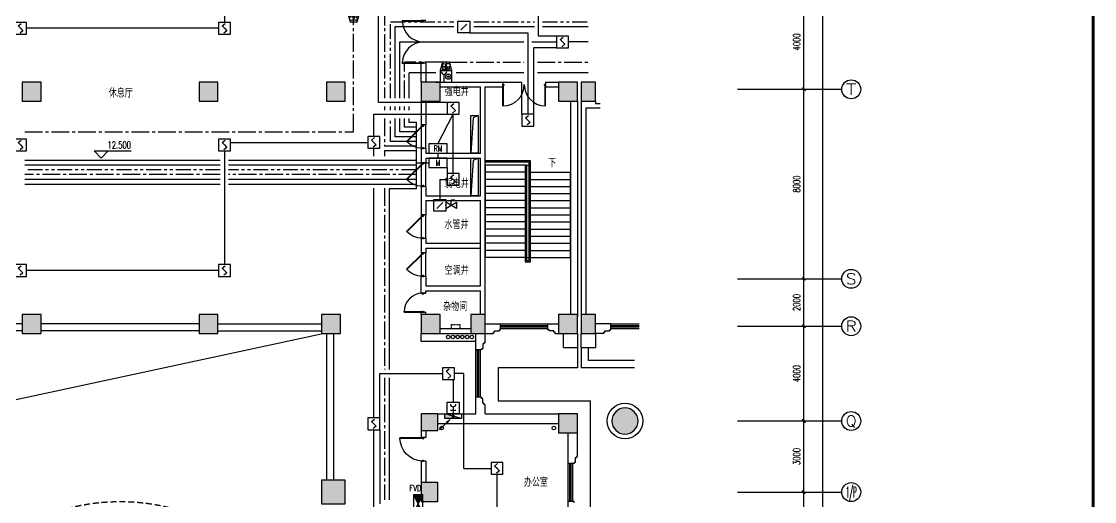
# Model space of a CAD drawing. Extents: x 190999 to 918899, y -200814 to 215286.
# Drawn here: x 704485 to 749759, y -127896 to -107632 of the extents above; entities that cross this region are included whole.
import ezdxf
from ezdxf.enums import TextEntityAlignment as Align

# ---------------------------------------------------------------- set-up
doc = ezdxf.new("R2010")
doc.units = 0
doc.header["$LTSCALE"] = 1000
doc.header["$MEASUREMENT"] = 0
for name, pattern in [('CENTER2', [1.125, 0.75, -0.125, 0.125, -0.125]), ('DASH', [0.35, 0.25, -0.1]), ('HIDDEN', [0.375, 0.25, -0.125]), ('PHANTOM2', [1.25, 0.625, -0.125, 0.125, -0.125, 0.125, -0.125])]:
    doc.linetypes.add(name, pattern=pattern)
doc.layers.get('Defpoints').update_dxf_attribs({"color": 1})
for name, color, linetype in [('00-EQUIP', 3, 'Continuous'), ('00-LWIRE', 4, 'Continuous'), ('00-WIRE-4', 6, 'Continuous'), ('A-卫生间', 250, 'Continuous'), ('A-墙线', 2, 'Continuous'), ('A-外包装修', 250, 'Continuous'), ('A-外窗', 145, 'Continuous'), ('A-门', 167, 'Continuous'), ('AXIS', 3, 'Continuous'), ('AXIS_TEXT', 7, 'Continuous'), ('COLUMN', 2, 'Continuous'), ('DIM_ELEV', 3, 'Continuous'), ('DIM_SYMB', 3, 'Continuous'), ('EQUIP_消火栓', 1, 'Continuous'), ('PUB_HATCH', 250, 'Continuous'), ('PUB_TEXT', 7, 'Continuous'), ('STAIR', 5, 'Continuous'), ('图框', 189, 'Continuous'), ('房间名称', 7, 'Continuous'), ('暖通-风-说明', 3, 'Continuous'), ('电井开洞', 97, 'Continuous'), ('雨水管', 151, 'Continuous')]:
    doc.layers.add(name, color=color, linetype=linetype)
doc.styles.add('_COMPLEX', font='COMPLEX.shx', dxfattribs={"width": 0.5})
doc.styles.add('_TCH_AXIS', font='COMPLEX', dxfattribs={"bigfont": 'GBCBIG'})
doc.styles.add('_TCH_DIM', font='SIMPLEX', dxfattribs={"bigfont": 'GBCBIG'})
doc.styles.add('COMPLEX', font='COMPLEX')
doc.styles.add('DIM_FONT', font='SIMPLEX', dxfattribs={"width": 0.7, "bigfont": 'GBCBIG'})
doc.styles.add('HZ-ZGBZ', font='romanc.shx', dxfattribs={"width": 0.65})
doc.styles.get("Standard").update_dxf_attribs({"font": 'simhei.ttf'})
doc.styles.add('XXK', font='romans.shx', dxfattribs={"width": 0.75, "bigfont": 'hzf.shx'})
doc.linetypes.add('4INE', pattern='A,1,-0.15,["4",XXK,S=0.3,R=0,X=-0.1,Y=-0.1],-0.25', length=1.4)
doc.linetypes.add('BIG-DLINE', pattern='A,1,-0.15,["D",XXK,S=0.2,R=0,X=-0.1,Y=-0.09],-0.2', length=1.35)
doc.dimstyles.new('DIMN', dxfattribs={"dimtxt": 300, "dimasz": 100, "dimexe": 250, "dimexo": 300, "dimgap": 150, "dimtad": 1, "dimdec": 0, "dimzin": 0, "dimdsep": 46, "dimtxsty": 'DIM_FONT', "dimblk": 'ARCHTICK', "dimcen": 0.09, "dimclrt": 7, "dimazin": 2, "dimtfac": 1, "dimtdec": 0, "dimtix": 1, "dimtmove": 2, "dimatfit": 3, "dimfxl": 0, "dimtolj": 1, "dimtzin": 0, "dimarcsym": 0})

# ---------------------------------------------------------------- blocks, each defined once
blk = doc.blocks.new('TJAD_TK_A0')
at = {"layer": '图框', "const_width": 1.2}
blk.add_lwpolyline([(2152, -431.7), (2152, 389.3), (998, 389.3), (998, -431.7)], close=True, dxfattribs=at)
blk = doc.blocks.new('m1800')
at = {"layer": 'A-墙线'}
for p, q in [((-900, -100), (-900, 100)), ((900, -100), (900, 100))]:
    blk.add_line(p, q, dxfattribs=at)
at = {"layer": 'A-门'}
for p, q in [((-900, 900), (-900, 0)), ((-900, 900), (-880, 900)), ((-880, 900), (-880, 50)), ((880, 900), (880, 50)), ((900, 900), (880, 900)), ((900, 900), (900, 0)), ((-900, 50), (-870, 50)), ((-900, 0), (-850, 0)), ((-870, 50), (-870, 30)), ((-870, 30), (-850, 30)), ((-850, 30), (-850, 0)), ((850, 30), (850, 0)), ((870, 30), (850, 30)), ((900, 0), (850, 0)), ((870, 50), (870, 30)), ((900, 50), (870, 50))]:
    blk.add_line(p, q, dxfattribs=at)
for centre, start, end in [((-900, 0), 0, 88.7267), ((900, 0), 91.2733, 180)]:
    blk.add_arc(centre, 900, start, end, dxfattribs=at)
blk = doc.blocks.new('$TwtSys$00000434')
for p, q in [((-0.5, 0.5), (-0.5, -0.5)), ((-0.5, -0.5), (0.5, 0.5)), ((0.5, 0.5), (-0.5, 0.5)), ((0.5, -0.5), (0.5, 0.5)), ((-0.5, -0.5), (0.5, -0.5))]:
    blk.add_line(p, q)
blk.add_solid([(0.5, -0.5), (0.5, 0.5), (-0.5, -0.5)])
blk = doc.blocks.new('bfm01')
at = {"layer": 'A-墙线'}
for p, q in [((-200, 0), (0, 0)), ((-200, -1000), (0, -1000))]:
    blk.add_line(p, q, dxfattribs=at)
at = {"layer": 'A-门'}
for p, q in [((-200, -1000), (-200, 0)), ((-100, 0), (-100, -50)), ((-70, -50), (-100, -50)), ((-50, -30), (-70, -30)), ((-70, -30), (-70, -50)), ((-64, -44), (-50, -30)), ((-64, -44), (603, -711)), ((-50, 0), (-50, -30)), ((-50, -30), (617, -697)), ((0, 0), (0, -1000)), ((-70, -950), (-100, -950)), ((-100, -1000), (-100, -950)), ((-50, -1000), (-100, -1000)), ((-70, -970), (-70, -950)), ((-50, -970), (-70, -970)), ((-50, -1000), (-50, -970))]:
    blk.add_line(p, q, dxfattribs=at)
blk.add_arc((-100, 0), 1000, 272.866, 315.8103, dxfattribs=at)
blk = doc.blocks.new('m1000')
at = {"layer": 'A-墙线'}
for p, q in [((0, 0), (0, 200)), ((1000, 0), (1000, 200))]:
    blk.add_line(p, q, dxfattribs=at)
at = {"layer": 'A-门'}
for p, q in [((0, 1100), (0, 100)), ((0, 1100), (20, 1100)), ((20, 1100), (20, 150)), ((0, 150), (30, 150)), ((0, 100), (50, 100)), ((30, 150), (30, 130)), ((30, 130), (50, 130)), ((50, 130), (50, 100)), ((950, 130), (950, 100)), ((970, 130), (950, 130)), ((1000, 100), (950, 100)), ((970, 150), (970, 130)), ((1000, 150), (970, 150)), ((1000, 150), (1000, 100))]:
    blk.add_line(p, q, dxfattribs=at)
blk.add_arc((0, 100), 1000, 2.866, 88.854, dxfattribs=at)
blk = doc.blocks.new('_ArchTick')
at = {"const_width": 0.5}
blk.add_lwpolyline([(-0.7, -0.7), (0.7, 0.7)], dxfattribs=at)
blk = doc.blocks.new('*D811')
at = {"layer": 'AXIS', "color": 0, "lineweight": -2}
for p, q in [((736699, -127496), (737743, -127496)), ((737493, -132496), (737493, -127496)), ((736699, -132496), (737743, -132496))]:
    blk.add_line(p, q, dxfattribs=at)
at = {"layer": 'Defpoints', "color": 0}
for p in [(736399, -127496), (737493, -127496), (736399, -132496)]:
    blk.add_point(p, dxfattribs=at)
at = {"layer": 'AXIS', "color": 0, "lineweight": -2, "xscale": 100, "yscale": 100, "zscale": 100}
for p, rotation in [((737493, -127496), 90), ((737493, -132496), 270)]:
    blk.add_blockref('_ArchTick', p, dxfattribs=dict(at, rotation=rotation))
at = {"layer": 'AXIS', "color": 7, "insert": (737193, -129996), "char_height": 300, "attachment_point": 5, "rotation": 90, "style": 'DIM_FONT'}
blk.add_mtext('\\A1;5000', dxfattribs=at)
blk = doc.blocks.new('*D812')
at = {"layer": 'AXIS', "color": 0, "lineweight": -2}
for p, q in [((736699, -124496), (737743, -124496)), ((737493, -127496), (737493, -124496)), ((736699, -127496), (737743, -127496))]:
    blk.add_line(p, q, dxfattribs=at)
at = {"layer": 'Defpoints', "color": 0}
for p in [(736399, -124496), (737493, -124496), (736399, -127496)]:
    blk.add_point(p, dxfattribs=at)
at = {"layer": 'AXIS', "color": 0, "lineweight": -2, "xscale": 100, "yscale": 100, "zscale": 100}
for p, rotation in [((737493, -124496), 90), ((737493, -127496), 270)]:
    blk.add_blockref('_ArchTick', p, dxfattribs=dict(at, rotation=rotation))
at = {"layer": 'AXIS', "color": 7, "insert": (737193, -125996), "char_height": 300, "attachment_point": 5, "rotation": 90, "style": 'DIM_FONT'}
blk.add_mtext('\\A1;3000', dxfattribs=at)
blk = doc.blocks.new('*D813')
at = {"layer": 'AXIS', "color": 0, "lineweight": -2}
for p, q in [((736699, -120496), (737743, -120496)), ((737493, -124496), (737493, -120496)), ((736699, -124496), (737743, -124496))]:
    blk.add_line(p, q, dxfattribs=at)
at = {"layer": 'Defpoints', "color": 0}
for p in [(736399, -120496), (737493, -120496), (736399, -124496)]:
    blk.add_point(p, dxfattribs=at)
at = {"layer": 'AXIS', "color": 0, "lineweight": -2, "xscale": 100, "yscale": 100, "zscale": 100}
for p, rotation in [((737493, -120496), 90), ((737493, -124496), 270)]:
    blk.add_blockref('_ArchTick', p, dxfattribs=dict(at, rotation=rotation))
at = {"layer": 'AXIS', "color": 7, "insert": (737193, -122496), "char_height": 300, "attachment_point": 5, "rotation": 90, "style": 'DIM_FONT'}
blk.add_mtext('\\A1;4000', dxfattribs=at)
blk = doc.blocks.new('*D814')
at = {"layer": 'AXIS', "color": 0, "lineweight": -2}
for p, q in [((736699, -118496), (737743, -118496)), ((737493, -120496), (737493, -118496)), ((736699, -120496), (737743, -120496))]:
    blk.add_line(p, q, dxfattribs=at)
at = {"layer": 'Defpoints', "color": 0}
for p in [(736399, -118496), (737493, -118496), (736399, -120496)]:
    blk.add_point(p, dxfattribs=at)
at = {"layer": 'AXIS', "color": 0, "lineweight": -2, "xscale": 100, "yscale": 100, "zscale": 100}
for p, rotation in [((737493, -118496), 90), ((737493, -120496), 270)]:
    blk.add_blockref('_ArchTick', p, dxfattribs=dict(at, rotation=rotation))
at = {"layer": 'AXIS', "color": 7, "insert": (737193, -119496), "char_height": 300, "attachment_point": 5, "rotation": 90, "style": 'DIM_FONT'}
blk.add_mtext('\\A1;2000', dxfattribs=at)
blk = doc.blocks.new('*D815')
at = {"layer": 'AXIS', "color": 0, "lineweight": -2}
for p, q in [((736699, -110496), (737743, -110496)), ((737493, -118496), (737493, -110496)), ((736699, -118496), (737743, -118496))]:
    blk.add_line(p, q, dxfattribs=at)
at = {"layer": 'Defpoints', "color": 0}
for p in [(736399, -110496), (737493, -110496), (736399, -118496)]:
    blk.add_point(p, dxfattribs=at)
at = {"layer": 'AXIS', "color": 0, "lineweight": -2, "xscale": 100, "yscale": 100, "zscale": 100}
for p, rotation in [((737493, -110496), 90), ((737493, -118496), 270)]:
    blk.add_blockref('_ArchTick', p, dxfattribs=dict(at, rotation=rotation))
at = {"layer": 'AXIS', "color": 7, "insert": (737193, -114496), "char_height": 300, "attachment_point": 5, "rotation": 90, "style": 'DIM_FONT'}
blk.add_mtext('\\A1;8000', dxfattribs=at)
blk = doc.blocks.new('*D816')
at = {"layer": 'AXIS', "color": 0, "lineweight": -2}
for p, q in [((736699, -106496), (737743, -106496)), ((737493, -110496), (737493, -106496)), ((736699, -110496), (737743, -110496))]:
    blk.add_line(p, q, dxfattribs=at)
at = {"layer": 'Defpoints', "color": 0}
for p in [(736399, -106496), (737493, -106496), (736399, -110496)]:
    blk.add_point(p, dxfattribs=at)
at = {"layer": 'AXIS', "color": 0, "lineweight": -2, "xscale": 100, "yscale": 100, "zscale": 100}
for p, rotation in [((737493, -106496), 90), ((737493, -110496), 270)]:
    blk.add_blockref('_ArchTick', p, dxfattribs=dict(at, rotation=rotation))
at = {"layer": 'AXIS', "color": 7, "insert": (737193, -108496), "char_height": 300, "attachment_point": 5, "rotation": 90, "style": 'DIM_FONT'}
blk.add_mtext('\\A1;4000', dxfattribs=at)
blk = doc.blocks.new('*D824')
at = {"layer": 'AXIS', "color": 0, "lineweight": -2}
for p, q in [((736699, -92496), (738543, -92496)), ((738293, -180496), (738293, -92496)), ((736699, -180496), (738543, -180496))]:
    blk.add_line(p, q, dxfattribs=at)
at = {"layer": 'Defpoints', "color": 0}
for p in [(736399, -92496), (738293, -92496), (736399, -180496)]:
    blk.add_point(p, dxfattribs=at)
at = {"layer": 'AXIS', "color": 0, "lineweight": -2, "xscale": 100, "yscale": 100, "zscale": 100}
for p, rotation in [((738293, -92496), 90), ((738293, -180496), 270)]:
    blk.add_blockref('_ArchTick', p, dxfattribs=dict(at, rotation=rotation))
at = {"layer": 'AXIS', "color": 7, "insert": (737993, -136496), "char_height": 300, "attachment_point": 5, "rotation": 90, "style": 'DIM_FONT'}
blk.add_mtext('\\A1;88000', dxfattribs=at)
blk = doc.blocks.new('_FZH')
blk.add_lwpolyline([(-0.5, -0.5), (0.5, -0.5), (0.5, 0.5), (-0.5, 0.5)], close=True)
at = {"layer": 'PUB_HATCH'}
blk.add_solid([(-0.5, -0.5), (0.5, -0.5), (-0.5, 0.5), (0.5, 0.5)], dxfattribs=at)
blk = doc.blocks.new('_AXISO')
blk.add_circle((0, 0), 0.5)
at = {"layer": 'AXIS_TEXT', "style": 'COMPLEX', "width": 1.041667}
blk.add_attdef('A', text='', height=0.56, dxfattribs=at).set_placement((-0.25, -0.28), (0.25, -0.28), align=Align.FIT)
blk = doc.blocks.new('_LINKPT1')
at = {"color": 0}
blk.add_line((0, 0), (0, 0), dxfattribs=at)
blk = doc.blocks.new('3S1KCGW2')
for p, q in [((0.5, 0.5), (-0.5, 0.5)), ((-0.5, 0.5), (-0.5, -0.5)), ((-0.2, 0.2), (0.05, 0.4)), ((0, 0), (-0.2, 0.2)), ((0, 0), (0.2, -0.2)), ((0.5, -0.5), (0.5, 0.5)), ((-0.5, -0.5), (0.5, -0.5)), ((0.2, -0.2), (-0.05, -0.4))]:
    blk.add_line(p, q)
at = {"const_width": 0.04, "flags": 128}
blk.add_lwpolyline([(-0.5, -0.5), (-0.5, 0.5), (0.5, 0.5), (0.5, -0.5)], close=True, dxfattribs=at)
at = {"xscale": 0.002, "yscale": 0.002, "zscale": 0.002}
for p in [(-0.5, 0), (0, 0.5), (0.5, 0), (0, -0.5)]:
    blk.add_blockref('_LINKPT1', p, dxfattribs=at)
at = {"flags": 9}
blk.add_attdef('A', (0, 0), '', height=0.00002, dxfattribs=at)
blk = doc.blocks.new('6A2OE7N0')
for p, q in [((-0.3, 0.35), (-0.5, -0.35)), ((0.3, 0.35), (-0.3, 0.35)), ((-0.246, -0.061), (-0.286, 0.259)), ((-0.286, 0.259), (-0.046, 0.179)), ((-0.046, 0.179), (-0.086, -0.061)), ((0, 0.35), (0, -0.35)), ((0.5, -0.35), (0.3, 0.35)), ((-0.5, -0.35), (0.5, -0.35)), ((-0.286, -0.061), (-0.286, -0.261)), ((-0.046, -0.061), (-0.286, -0.061)), ((-0.286, -0.261), (-0.046, -0.261)), ((-0.046, -0.261), (-0.046, -0.061)), ((0.13, -0.244), (0.13, -0.072)), ((0.25, -0.244), (0.13, -0.244)), ((0.25, -0.072), (0.25, -0.244))]:
    blk.add_line(p, q)
at = {"const_width": 0.04, "flags": 128}
blk.add_lwpolyline([(-0.5, -0.35), (-0.3, 0.35), (0.3, 0.35), (0.5, -0.35)], close=True, dxfattribs=at)
blk.add_circle((0.19, 0.076), 0.16)
at = {"xscale": 0.002, "yscale": 0.002, "zscale": 0.002}
for p in [(-0.4, 0), (0, 0.35), (0.4, 0), (0, -0.35)]:
    blk.add_blockref('_LINKPT1', p, dxfattribs=at)
at = {"flags": 9}
blk.add_attdef('A', (0, 0), '', height=0.00002, dxfattribs=at)
blk = doc.blocks.new('J62IR8YJ')
for p, q in [((-0.5, 1), (0.5, 1)), ((-0.5, 0), (-0.5, 1)), ((0.5, 1), (0.5, 0)), ((0.5, 0), (-0.5, 0)), ((-0.231, 0.312), (0.231, 0.312)), ((0, 0.598), (0, 0.06))]:
    blk.add_line(p, q)
at = {"const_width": 0.04, "flags": 128}
blk.add_lwpolyline([(-0.5, 0), (-0.5, 1), (0.5, 1), (0.5, 0)], close=True, dxfattribs=at)
blk.add_arc((0, 0.829), 0.231, 180, 0)
at = {"xscale": 0.002, "yscale": 0.00200000000000955, "zscale": 0.002}
for p in [(0, 1), (-0.5, 0.5), (0, 0), (0.5, 0.5)]:
    blk.add_blockref('_LINKPT1', p, dxfattribs=at)
at = {"flags": 9}
blk.add_attdef('A', (0, 0), '', height=0.00002, dxfattribs=at)
blk = doc.blocks.new('6A2DTKY2')
for p, q in [((0.78, 0.4), (-0.78, 0.4)), ((-0.78, 0.4), (-0.78, -0.4)), ((0.78, -0.4), (0.78, 0.4)), ((-0.78, -0.4), (0.78, -0.4))]:
    blk.add_line(p, q)
at = {"xscale": 0.002, "yscale": 0.002, "zscale": 0.002}
for p in [(-0.78, 0), (0, 0.4), (0.78, 0), (0, -0.4)]:
    blk.add_blockref('_LINKPT1', p, dxfattribs=at)
at = {"style": '_COMPLEX', "width": 0.6, "flags": 8}
blk.add_attdef('$TEXT$', text='', height=0.52, dxfattribs=at).set_placement((0, 0), align=Align.MIDDLE_CENTER)
at = {"flags": 9}
blk.add_attdef('A', (0, 0), '', height=0.00002, dxfattribs=at)
blk = doc.blocks.new('3T1W6ZCM')
for p, q in [((0.5, 0.5), (-0.5, 0.5)), ((-0.5, 0.5), (-0.5, -0.5)), ((-0.178, 0.172), (-0.178, -0.443)), ((0.5, -0.5), (0.5, 0.5)), ((-0.5, -0.5), (0.5, -0.5))]:
    blk.add_line(p, q)
at = {"const_width": 0.04}
blk.add_lwpolyline([(-0.5, 0.5), (-0.5, -0.5), (0.5, -0.5), (0.5, 0.5)], close=True, dxfattribs=at)
for radius in [0.222, 0.074]:
    blk.add_circle((0.197, -0.03), radius)
blk.add_arc((-0.178, 0.403), 0.231, 180, 0)
at = {"xscale": 0.002, "yscale": 0.002, "zscale": 0.002}
for p in [(-0.5, 0), (0, 0.5), (0.5, 0), (0, -0.5)]:
    blk.add_blockref('_LINKPT1', p, dxfattribs=at)
at = {"flags": 9}
blk.add_attdef('A', (0, 0), '', height=0.00002, dxfattribs=at)
blk = doc.blocks.new('6H2KALM6')
for p, q in [((-0.78, 0.4), (0.78, -0.4)), ((0.78, 0.4), (-0.78, -0.4)), ((0.78, 0.4), (-0.78, 0.4)), ((-0.78, 0.4), (-0.78, -0.4)), ((0.78, -0.4), (0.78, 0.4)), ((-0.78, -0.4), (0.78, -0.4))]:
    blk.add_line(p, q)
at = {"const_width": 0.04}
blk.add_lwpolyline([(-0.78, 0.4), (-0.78, -0.4), (0.78, -0.4), (0.78, 0.4)], close=True, dxfattribs=at)
for points in [[(-0.78, 0.4), (0, 0), (-0.78, -0.4)], [(0.78, 0.4), (0, 0), (0.78, -0.4)]]:
    blk.add_solid(points)
at = {"xscale": 0.002, "yscale": 0.002, "zscale": 0.002}
for p in [(-0.78, 0), (0, 0.4), (0.78, 0), (0, -0.4)]:
    blk.add_blockref('_LINKPT1', p, dxfattribs=at)
at = {"flags": 9}
blk.add_attdef('A', (0, 0), '', height=0.00002, dxfattribs=at)
blk = doc.blocks.new('3S2OQ2I8')
for p, q in [((-0.5, 0.5), (0.5, 0.5)), ((-0.5, -0.5), (-0.5, 0.5)), ((-0.25, -0.25), (0.25, 0.25)), ((0.5, 0.5), (0.5, -0.5)), ((0.5, -0.5), (-0.5, -0.5))]:
    blk.add_line(p, q)
at = {"const_width": 0.04, "flags": 128}
blk.add_lwpolyline([(-0.5, -0.5), (-0.5, 0.5), (0.5, 0.5), (0.5, -0.5)], close=True, dxfattribs=at)
blk.add_solid([(0.25, 0.25), (0.021, 0.097), (0.097, 0.029)])
at = {"xscale": 0.002, "yscale": 0.002, "zscale": 0.002}
for p in [(-0.5, 0), (0, 0.5), (0.5, 0), (0, -0.5)]:
    blk.add_blockref('_LINKPT1', p, dxfattribs=at)
at = {"flags": 9}
blk.add_attdef('A', (0, 0), '', height=0.00002, dxfattribs=at)
blk = doc.blocks.new('$VALVE$00000437')
for p in [(0, 0), (87, 124)]:
    blk.add_line(p, (0, 124))
blk.add_lwpolyline([(-125, -72), (125, 72), (125, -72), (-125, 72)], close=True)
for p in [(-125, 0), (125, 0)]:
    blk.add_point(p)
blk = doc.blocks.new('_WRLD10L')
for p, q in [((1.15, 1.15), (0.55, 0.55)), ((0.104, 0.104), (0.104, 0.104)), ((-0.104, -0.104), (-0.104, -0.104))]:
    blk.add_line(p, q)
at = {"const_width": 0.142}
blk.add_lwpolyline([(-0.071, 0, 1), (0.071, 0, 1)], format="xyb", close=True, dxfattribs=at)
blk.add_solid([(0.62, 0.48), (0.48, 0.62), (0.1, 0.1)])
at = {"width": 0.8, "flags": 9}
blk.add_attdef('A', (0, 0), '', height=0.00002, dxfattribs=at)

msp = doc.modelspace()

# ---------------------------------------------------------------- hatches: boundary and pattern name
at = {"layer": 'PUB_HATCH'}
for points in [[(704520.6, -110996.3), (705320.6, -110996.3), (705320.6, -110196.3), (704520.6, -110196.3)], [(712776.5, -110996.3), (712776.5, -110196.3), (711976.5, -110196.3), (711976.5, -110996.3)], [(717348.5, -110196.3), (717348.5, -110996.3), (718148.5, -110996.3), (718148.5, -110196.3)], [(721348.5, -110996.3), (722148.5, -110996.3), (722148.5, -110196.3), (721348.5, -110196.3)], [(727148.5, -110996.3), (727948.5, -110996.3), (727948.5, -110196.3), (727148.5, -110196.3)], [(728098.5, -110996.3), (728698.5, -110996.3), (728698.5, -110196.3), (728098.5, -110196.3)], [(704520.6, -120796.3), (705320.6, -120796.3), (705320.6, -119996.3), (704520.6, -119996.3)], [(712776.5, -120796.3), (712776.5, -119996.3), (711976.5, -119996.3), (711976.5, -120796.3)], [(717148.5, -120796.3), (717948.5, -120796.3), (717948.5, -119996.3), (717148.5, -119996.3)], [(721348.5, -120796.3), (722148.5, -120796.3), (722148.5, -119996.3), (721348.5, -119996.3)], [(723448.5, -120796.3), (724048.5, -120796.3), (724048.5, -119996.3), (723448.5, -119996.3)], [(727148.5, -120796.3), (727948.5, -120796.3), (727948.5, -119996.3), (727148.5, -119996.3)], [(728098.5, -120796.3), (728698.5, -120796.3), (728698.5, -119996.3), (728098.5, -119996.3)], [(730498.5, -124496.3, 1), (729398.5, -124496.3, 1)], [(721348.5, -124896.3), (722048.5, -124896.3), (722048.5, -124196.3), (721348.5, -124196.3)], [(727148.5, -124996.3), (727948.5, -124996.3), (727948.5, -124196.3), (727148.5, -124196.3)], [(721348.5, -127896.3), (722048.5, -127896.3), (722048.5, -127096.3), (721348.5, -127096.3)]]:
    msp.add_hatch(color=256, dxfattribs=at).paths.add_polyline_path(points)

# ---------------------------------------------------------------- linework, layer by layer
at = {"linetype": 'DASH', "ltscale": 0.3}
msp.add_lwpolyline([(722623.5, -120596.3), (722623.5, -120416.3), (722973.5, -120416.3), (722973.5, -120596.3)], dxfattribs=at)
at = {"layer": '00-WIRE-4'}
for p, q in [((713048.5, -103621.3), (713048.5, -107671.3)), ((726298.5, -108246.3), (726298.5, -105956)), ((719548.5, -111046.3), (719548.5, -107221.3)), ((712798.5, -107921.3), (704698.5, -107921.3)), ((723398.9, -108117.7), (725848.5, -108117.7)), ((725848.5, -108117.7), (725848.5, -111546.3)), ((720448.5, -110871.3), (720448.5, -108496.3)), ((720448.5, -108496.3), (725673.5, -108496.3)), ((726023.5, -108496.3), (727065.2, -108496.3)), ((727065.2, -108246.3), (726298.5, -108246.3)), ((728398.5, -108496.3), (727565.2, -108496.3)), ((727065.2, -108746.3), (726082.3, -108746.3)), ((726082.3, -108746.3), (726082.3, -111546.3)), ((725598.5, -110210.3), (722648.5, -110210.3)), ((725598.5, -111546.3), (725598.5, -110210.3)), ((722448.5, -111046.3), (719548.5, -111046.3)), ((719348.5, -111546.3), (722448.5, -111546.3)), ((719348.5, -112486.3), (719348.5, -111546.3)), ((720448.5, -112296.3), (720448.5, -111721.3)), ((722058.5, -112796.3), (722698.5, -111546.3)), ((722698.5, -114046.3), (722698.5, -111546.3)), ((721148.5, -114696.3), (721148.5, -111896.3)), ((721148.5, -112696.3), (720048.5, -112696.3)), ((721148.5, -112296.3), (720448.5, -112296.3)), ((713048.5, -113096.3), (713048.5, -117896.3)), ((713298.5, -112736.3), (719098.5, -112736.3)), ((719348.5, -113321.3), (719348.5, -112986.3)), ((721148.5, -112896.3), (719798.5, -112896.3)), ((721148.5, -113096.3), (719798.5, -113096.3)), ((721148.5, -113596.3), (721668.5, -113596.3)), ((722058.5, -113196.3), (722058.5, -113396.3)), ((712873.5, -113696.3), (704623.5, -113696.3)), ((721148.5, -113696.3), (713223.5, -113696.3)), ((722448.5, -113796.3), (722448.5, -114046.3)), ((722137.8, -114296.3), (722137.8, -115145.7)), ((722137.8, -114296.3), (722448.5, -114296.3)), ((719348.5, -124366.3), (719348.5, -114671.3)), ((712798.5, -118146.3), (704698.5, -118146.3)), ((719598.5, -122496.3), (722248.5, -122496.3)), ((719598.5, -124366.3), (719598.5, -122496.3)), ((723148.5, -122496.3), (722748.5, -122496.3)), ((723148.5, -126496.3), (723148.5, -122496.3)), ((722698.5, -122746.3), (722698.5, -123696.3)), ((719348.5, -136246.3), (719348.5, -124866.3)), ((719598.5, -124866.3), (719598.5, -127996.3)), ((723148.5, -126496.3), (724298.5, -126496.3)), ((724548.5, -130246.3), (724548.5, -126746.3))]:
    msp.add_line(p, q, dxfattribs=at)
at = {"layer": '00-WIRE-4', "linetype": 'CENTER2'}
for p, q in [((719798.5, -107046.3), (719798.5, -110871.3)), ((718498.5, -112286.3), (718498.5, -107646.3)), ((720648.5, -110871.3), (720648.5, -109346.3)), ((722248.5, -109346.3), (720648.5, -109346.3)), ((722543.1, -109346.3), (725673.5, -109346.3)), ((726257.3, -109346.3), (728398.5, -109346.3)), ((719798.5, -111221.3), (719798.5, -111371.3)), ((720448.5, -111371.3), (720448.5, -111221.3)), ((720648.5, -111371.3), (720648.5, -111221.3)), ((719798.5, -111721.3), (719798.5, -112896.3)), ((721148.5, -112096.3), (720648.5, -112096.3)), ((704623.5, -112286.3), (718498.5, -112286.3)), ((719798.5, -113096.3), (719798.5, -113321.3)), ((712873.5, -114096.3), (704623.5, -114096.3)), ((721148.5, -114096.3), (713223.5, -114096.3)), ((719798.5, -114671.3), (719798.5, -122321.3)), ((719798.5, -122671.3), (719798.5, -127821.3))]:
    msp.add_line(p, q, dxfattribs=at)
at = {"layer": '00-WIRE-4', "linetype": 'PHANTOM2'}
for p, q in [((720048.5, -110871.3), (720048.5, -107646.3)), ((720048.5, -107646.3), (722723.9, -107646.3)), ((723573.9, -107646.3), (726123.5, -107646.3)), ((726473.5, -107646.3), (728398.5, -107646.3)), ((720048.5, -111371.3), (720048.5, -111221.3)), ((720048.5, -112696.3), (720048.5, -111721.3)), ((712873.5, -113896.3), (704623.5, -113896.3)), ((721148.5, -113896.3), (713223.5, -113896.3))]:
    msp.add_line(p, q, dxfattribs=at)
at = {"layer": '00-WIRE-4', "linetype": 'BIG-DLINE'}
for p, q in [((720248.5, -110871.3), (720248.5, -107846.3)), ((720248.5, -107846.3), (722723.9, -107846.3)), ((723573.9, -107846.3), (726123.5, -107846.3)), ((726473.5, -107846.3), (728398.5, -107846.3)), ((720248.5, -111371.3), (720248.5, -111221.3)), ((720248.5, -112496.3), (720248.5, -111721.3)), ((721148.5, -112496.3), (720248.5, -112496.3)), ((712873.5, -113496.3), (704623.5, -113496.3)), ((721148.5, -113496.3), (713223.5, -113496.3))]:
    msp.add_line(p, q, dxfattribs=at)
at = {"layer": '00-WIRE-4', "linetype": '4INE'}
for p, q in [((720848.5, -110871.3), (720848.5, -109796.3)), ((721973.5, -109796.3), (720848.5, -109796.3)), ((725673.5, -109796.3), (722823.5, -109796.3)), ((728398.5, -109796.3), (726257.3, -109796.3)), ((720848.5, -111371.3), (720848.5, -111221.3)), ((720648.5, -112096.3), (720648.5, -111721.3)), ((720848.5, -111896.3), (720848.5, -111721.3)), ((721148.5, -111896.3), (720848.5, -111896.3)), ((712873.5, -114296.3), (704623.5, -114296.3)), ((704623.5, -114496.3), (712873.5, -114496.3)), ((721148.5, -114296.3), (713223.5, -114296.3)), ((713223.5, -114496.3), (721148.5, -114496.3)), ((721148.5, -114296.3), (720848.5, -114296.3)), ((721148.5, -114696.3), (719998.5, -114696.3)), ((719998.5, -114696.3), (719998.5, -122321.3)), ((719998.5, -122671.3), (719998.5, -127821.3))]:
    msp.add_line(p, q, dxfattribs=at)
at = {"layer": 'A-卫生间', "linetype": 'HIDDEN'}
msp.add_circle((708648.5, -136496.3), 8600, dxfattribs=at)
at = {"layer": 'A-墙线'}
for p, q in [((721348.5, -110196.3), (721348.5, -109396.3)), ((721548.5, -109396.3), (721548.5, -110196.3)), ((721948.5, -110196.3), (724798.5, -110196.3)), ((722148.5, -110396.3), (723848.5, -110396.3)), ((723848.5, -113196.3), (723848.5, -110396.3)), ((724048.5, -110396.3), (724798.5, -110396.3)), ((724048.5, -119996.3), (724048.5, -110396.3)), ((726598.5, -110196.3), (727148.5, -110196.3)), ((726598.5, -110396.3), (727148.5, -110396.3)), ((721348.5, -110996.3), (721348.5, -111996.3)), ((721548.5, -110996.3), (721548.5, -111996.3)), ((727648.5, -110996.3), (727648.5, -119996.3)), ((727948.5, -110996.3), (727948.5, -120096.3)), ((728098.5, -110996.3), (728098.5, -119996.3)), ((728298.5, -111296.3), (728298.5, -119996.3)), ((728898.5, -111296.3), (728298.5, -111296.3)), ((728698.5, -110996.3), (728698.5, -111096.3)), ((728698.5, -111096.3), (728898.5, -111096.3)), ((721348.5, -112991.3), (721348.5, -113596.3)), ((721548.5, -112996.3), (721548.5, -113196.3)), ((721548.5, -113196.3), (723848.5, -113196.3)), ((721548.5, -113396.3), (723848.5, -113396.3)), ((721548.5, -113396.3), (721548.5, -113596.3)), ((723848.5, -114996.3), (723848.5, -113396.3)), ((721348.5, -114591.3), (721348.5, -115796.3)), ((721548.5, -114596.3), (721548.5, -114996.3)), ((721548.5, -114996.3), (723848.5, -114996.3)), ((721548.5, -115196.3), (723848.5, -115196.3)), ((721548.5, -115196.3), (721548.5, -115796.3)), ((723848.5, -118796.3), (723848.5, -115196.3)), ((721348.5, -116791.3), (721348.5, -117396.3)), ((721548.5, -116796.3), (721548.5, -116996.3)), ((721548.5, -116996.3), (723848.5, -116996.3)), ((721548.5, -117196.3), (723848.5, -117196.3)), ((721548.5, -117196.3), (721548.5, -117396.3)), ((721348.5, -119096.3), (721348.5, -118396.3)), ((721548.5, -118396.3), (721548.5, -118796.3)), ((721548.5, -118796.3), (723848.5, -118796.3)), ((721548.5, -118996.3), (723848.5, -118996.3)), ((721548.5, -119096.3), (721548.5, -118996.3)), ((723848.5, -119996.3), (723848.5, -118996.3)), ((721348.5, -119096.3), (721548.5, -119096.3)), ((721348.5, -119996.3), (721348.5, -119896.3)), ((721348.5, -119896.3), (721548.5, -119896.3)), ((721548.5, -119996.3), (721548.5, -119896.3)), ((724048.5, -120396.3), (724698.5, -120396.3)), ((724698.5, -120646.3), (724698.5, -120396.3)), ((726698.5, -120396.3), (727148.5, -120396.3)), ((726698.5, -120646.3), (726698.5, -120396.3)), ((729348.5, -120396.3), (728698.5, -120396.3)), ((729348.5, -120646.3), (729348.5, -120396.3)), ((722148.5, -120596.3), (723448.5, -120596.3)), ((722148.5, -120796.3), (723448.5, -120796.3)), ((723648.5, -121496.3), (723648.5, -120796.3)), ((724048.5, -120796.3), (724398.5, -120796.3)), ((724048.5, -121196.3), (724048.5, -120796.3)), ((724398.5, -120796.3), (724398.5, -120746.3)), ((724398.5, -120746.3), (724448.5, -120746.3)), ((724448.5, -120746.3), (724448.5, -120696.3)), ((724448.5, -120696.3), (724648.5, -120696.3)), ((724648.5, -120646.3), (724698.5, -120646.3)), ((724648.5, -120696.3), (724648.5, -120646.3)), ((726748.5, -120646.3), (726698.5, -120646.3)), ((726748.5, -120696.3), (726748.5, -120646.3)), ((726948.5, -120696.3), (726748.5, -120696.3)), ((726948.5, -120746.3), (726948.5, -120696.3)), ((726998.5, -120746.3), (726948.5, -120746.3)), ((726998.5, -120796.3), (726998.5, -120746.3)), ((726998.5, -120796.3), (727148.5, -120796.3)), ((727348.5, -121396.3), (727348.5, -120796.3)), ((727948.5, -120796.3), (727948.5, -121396.3)), ((728098.5, -121396.3), (728098.5, -120796.3)), ((729048.5, -120796.3), (728698.5, -120796.3)), ((728698.5, -120796.3), (728698.5, -121396.3)), ((729048.5, -120796.3), (729048.5, -120746.3)), ((729048.5, -120746.3), (729098.5, -120746.3)), ((729098.5, -120746.3), (729098.5, -120696.3)), ((729098.5, -120696.3), (729298.5, -120696.3)), ((729298.5, -120646.3), (729348.5, -120646.3)), ((729298.5, -120696.3), (729298.5, -120646.3)), ((723998.5, -121246.3), (723948.5, -121246.3)), ((723948.5, -121246.3), (723948.5, -121446.3)), ((724048.5, -121196.3), (723998.5, -121196.3)), ((723998.5, -121196.3), (723998.5, -121246.3)), ((723898.5, -121496.3), (723648.5, -121496.3)), ((723898.5, -121446.3), (723898.5, -121496.3)), ((723948.5, -121446.3), (723898.5, -121446.3)), ((727348.5, -121396.3), (727948.5, -121396.3)), ((728098.5, -121396.3), (728698.5, -121396.3)), ((723648.5, -124196.3), (723648.5, -123496.3)), ((723898.5, -123496.3), (723648.5, -123496.3)), ((723898.5, -123546.3), (723898.5, -123496.3)), ((723948.5, -123546.3), (723898.5, -123546.3)), ((723948.5, -123746.3), (723948.5, -123546.3)), ((723998.5, -123746.3), (723948.5, -123746.3)), ((723998.5, -123796.3), (723998.5, -123746.3)), ((724048.5, -123796.3), (723998.5, -123796.3)), ((724048.5, -124196.3), (724048.5, -123796.3)), ((722048.5, -124196.3), (723648.5, -124196.3)), ((724048.5, -124196.3), (727148.5, -124196.3)), ((721348.5, -124896.3), (721348.5, -125196.3)), ((721548.5, -124896.3), (721548.5, -125196.3)), ((722048.5, -124596.3), (727148.5, -124596.3)), ((727548.5, -126296.3), (727548.5, -124996.3)), ((727948.5, -125996.3), (727948.5, -124996.3)), ((721348.5, -126196.3), (721348.5, -127096.3)), ((721548.5, -126196.3), (721548.5, -127096.3)), ((727798.5, -126296.3), (727548.5, -126296.3)), ((727798.5, -126246.3), (727798.5, -126296.3)), ((727848.5, -126246.3), (727798.5, -126246.3)), ((727898.5, -126046.3), (727848.5, -126046.3)), ((727848.5, -126046.3), (727848.5, -126246.3)), ((727948.5, -125996.3), (727898.5, -125996.3)), ((727898.5, -125996.3), (727898.5, -126046.3)), ((727548.5, -128396.3), (727548.5, -127896.3)), ((727798.5, -127896.3), (727548.5, -127896.3)), ((727798.5, -127946.3), (727798.5, -127896.3))]:
    msp.add_line(p, q, dxfattribs=at)
at = {"layer": 'A-外包装修'}
for p, q in [((727948.5, -121396.3), (727948.5, -122246.5)), ((728098.5, -121396.3), (728098.5, -122246.5)), ((728398.5, -121396.3), (728398.5, -121946.5)), ((730348.5, -121946.5), (728398.5, -121946.5)), ((724598.5, -122246.5), (724598.5, -123646.3)), ((727948.5, -122246.5), (724598.5, -122246.5)), ((730348.5, -122246.5), (728098.5, -122246.5)), ((724598.5, -123646.3), (728498.5, -123646.3)), ((728498.5, -149346.3), (728498.5, -123646.3))]:
    msp.add_line(p, q, dxfattribs=at)
msp.add_circle((729948.5, -124496.3), 750, dxfattribs=at)
at = {"layer": 'A-外窗'}
for p, q in [((724698.5, -120396.3), (726698.5, -120396.3)), ((729348.5, -120396.3), (730548.5, -120396.3)), ((724698.5, -120466.3), (726698.5, -120466.3)), ((724698.5, -120526.3), (726698.5, -120526.3)), ((724698.5, -120596.3), (726698.5, -120596.3)), ((729348.5, -120466.3), (730548.5, -120466.3)), ((729348.5, -120526.3), (730548.5, -120526.3)), ((729348.5, -120596.3), (730548.5, -120596.3)), ((723648.5, -123496.3), (723648.5, -121496.3)), ((723718.5, -123496.3), (723718.5, -121496.3)), ((723778.5, -123496.3), (723778.5, -121496.3)), ((723848.5, -123496.3), (723848.5, -121496.3)), ((727548.5, -127896.3), (727548.5, -126296.3)), ((727618.5, -127896.3), (727618.5, -126296.3)), ((727678.5, -127896.3), (727678.5, -126296.3)), ((727748.5, -127896.3), (727748.5, -126296.3))]:
    msp.add_line(p, q, dxfattribs=at)
at = {"layer": 'AXIS'}
for p, q in [((734698.5, -110496.3), (739093, -110496.3)), ((734698.5, -118496.3), (739093, -118496.3)), ((734698.5, -120496.3), (739093, -120496.3)), ((734698.5, -124496.3), (739093, -124496.3)), ((734698.5, -127496.3), (739093, -127496.3))]:
    msp.add_line(p, q, dxfattribs=at)
at = {"layer": 'COLUMN'}
for p, q in [((705320.6, -110196.3), (704520.6, -110196.3)), ((704520.6, -110196.3), (704520.6, -110996.3)), ((705320.6, -110996.3), (705320.6, -110196.3)), ((712776.5, -110196.3), (711976.5, -110196.3)), ((711976.5, -110196.3), (711976.5, -110996.3)), ((712776.5, -110996.3), (712776.5, -110196.3)), ((717348.5, -110196.3), (717348.5, -110996.3)), ((718148.5, -110196.3), (717348.5, -110196.3)), ((718148.5, -110996.3), (718148.5, -110196.3)), ((722148.5, -110196.3), (721348.5, -110196.3)), ((721348.5, -110196.3), (721348.5, -110996.3)), ((722148.5, -110996.3), (722148.5, -110196.3)), ((727948.5, -110196.3), (727148.5, -110196.3)), ((727148.5, -110196.3), (727148.5, -110996.3)), ((727948.5, -110996.3), (727948.5, -110196.3)), ((728698.5, -110196.3), (728098.5, -110196.3)), ((728098.5, -110196.3), (728098.5, -110996.3)), ((728698.5, -110996.3), (728698.5, -110196.3)), ((704520.6, -110996.3), (705320.6, -110996.3)), ((711976.5, -110996.3), (712776.5, -110996.3)), ((717348.5, -110996.3), (718148.5, -110996.3)), ((721348.5, -110996.3), (722148.5, -110996.3)), ((727148.5, -110996.3), (727948.5, -110996.3)), ((728098.5, -110996.3), (728698.5, -110996.3)), ((705320.6, -119996.3), (704520.6, -119996.3)), ((704520.6, -119996.3), (704520.6, -120796.3)), ((705320.6, -120796.3), (705320.6, -119996.3)), ((712776.5, -119996.3), (711976.5, -119996.3)), ((711976.5, -119996.3), (711976.5, -120796.3)), ((712776.5, -120796.3), (712776.5, -119996.3)), ((717948.5, -119996.3), (717148.5, -119996.3)), ((717148.5, -119996.3), (717148.5, -120796.3)), ((717948.5, -120796.3), (717948.5, -119996.3)), ((722148.5, -119996.3), (721348.5, -119996.3)), ((721348.5, -119996.3), (721348.5, -120796.3)), ((722148.5, -120796.3), (722148.5, -119996.3)), ((724048.5, -119996.3), (723448.5, -119996.3)), ((723448.5, -119996.3), (723448.5, -120796.3)), ((724048.5, -120796.3), (724048.5, -119996.3)), ((727948.5, -119996.3), (727148.5, -119996.3)), ((727148.5, -119996.3), (727148.5, -120796.3)), ((727948.5, -120796.3), (727948.5, -119996.3)), ((728698.5, -119996.3), (728098.5, -119996.3)), ((728098.5, -119996.3), (728098.5, -120796.3)), ((728698.5, -120796.3), (728698.5, -119996.3)), ((704520.6, -120796.3), (705320.6, -120796.3)), ((711976.5, -120796.3), (712776.5, -120796.3)), ((717148.5, -120796.3), (717948.5, -120796.3)), ((721348.5, -120796.3), (722148.5, -120796.3)), ((723448.5, -120796.3), (724048.5, -120796.3)), ((727148.5, -120796.3), (727948.5, -120796.3)), ((728098.5, -120796.3), (728698.5, -120796.3)), ((722048.5, -124196.3), (721348.5, -124196.3)), ((721348.5, -124196.3), (721348.5, -124896.3)), ((722048.5, -124896.3), (722048.5, -124196.3)), ((727948.5, -124196.3), (727148.5, -124196.3)), ((727148.5, -124196.3), (727148.5, -124996.3)), ((727948.5, -124996.3), (727948.5, -124196.3)), ((721348.5, -124896.3), (722048.5, -124896.3)), ((727148.5, -124996.3), (727948.5, -124996.3)), ((722048.5, -127096.3), (721348.5, -127096.3)), ((721348.5, -127096.3), (721348.5, -127896.3)), ((722048.5, -127896.3), (722048.5, -127096.3)), ((721348.5, -127896.3), (722048.5, -127896.3))]:
    msp.add_line(p, q, dxfattribs=at)
for start, end in [(0, 180), (180, 0)]:
    msp.add_arc((729948.5, -124496.3), 550, start, end, dxfattribs=at)
at = {"layer": 'DIM_ELEV'}
for p, q in [((707849.6, -113398.8), (707549.6, -113098.8)), ((707549.6, -113098.8), (709114.6, -113098.8)), ((707849.6, -113398.8), (708149.6, -113098.8))]:
    msp.add_line(p, q, dxfattribs=at)
at = {"layer": 'DIM_SYMB'}
msp.add_lwpolyline([(726803.5, -113996.3, 0, 0, 0), (726806, -118946.7, 0, 0, 0), (724893.5, -118946.7, 0, 0, 0), (724893.5, -113996.3, 80, 0, 0), (724893.5, -113696.3, 0, 0, 0)], format="xyseb", dxfattribs=at)
at = {"layer": 'STAIR'}
for p, q in [((725958.5, -113516.3), (724048.5, -113516.3)), ((724048.5, -113576.3), (724048.5, -113516.3)), ((725898.5, -113576.3), (724048.5, -113576.3)), ((725898.5, -117716.3), (725898.5, -113576.3)), ((725958.5, -117776.3), (725958.5, -113516.3)), ((724048.5, -113696.3), (724048.5, -117596.3)), ((725738.5, -113696.3), (724048.5, -113696.3)), ((725738.5, -113996.3), (724048.5, -113996.3)), ((725798.5, -113696.3), (725738.5, -113696.3)), ((725738.5, -113696.3), (725738.5, -117776.3)), ((725798.5, -113696.3), (725738.5, -113696.3)), ((725798.5, -113696.3), (725798.5, -117596.3)), ((725798.5, -113696.3), (725798.5, -117716.3)), ((725798.5, -113696.3), (725898.5, -113696.3)), ((725898.5, -113696.3), (725898.5, -113996.3)), ((725898.5, -117596.3), (725898.5, -113996.3)), ((725958.5, -113996.3), (727648.5, -113996.3)), ((727648.5, -117596.3), (727648.5, -113996.3)), ((725738.5, -114296.3), (724048.5, -114296.3)), ((725958.5, -114296.3), (727648.5, -114296.3)), ((725738.5, -114596.3), (724048.5, -114596.3)), ((725738.5, -114896.3), (724048.5, -114896.3)), ((725958.5, -114596.3), (727648.5, -114596.3)), ((725958.5, -114896.3), (727648.5, -114896.3)), ((725738.5, -115196.3), (724048.5, -115196.3)), ((725958.5, -115196.3), (727648.5, -115196.3)), ((725738.5, -115496.3), (724048.5, -115496.3)), ((725738.5, -115796.3), (724048.5, -115796.3)), ((725958.5, -115496.3), (727648.5, -115496.3)), ((725958.5, -115796.3), (727648.5, -115796.3)), ((725738.5, -116096.3), (724048.5, -116096.3)), ((725958.5, -116096.3), (727648.5, -116096.3)), ((725738.5, -116396.3), (724048.5, -116396.3)), ((725738.5, -116696.3), (724048.5, -116696.3)), ((725958.5, -116396.3), (727648.5, -116396.3)), ((725958.5, -116696.3), (727648.5, -116696.3)), ((725738.5, -116996.3), (724048.5, -116996.3)), ((725958.5, -116996.3), (727648.5, -116996.3)), ((725738.5, -117296.3), (724048.5, -117296.3)), ((725738.5, -117596.3), (724048.5, -117596.3)), ((725798.5, -117596.3), (725898.5, -117596.3)), ((725958.5, -117296.3), (727648.5, -117296.3)), ((725958.5, -117596.3), (727648.5, -117596.3)), ((725738.5, -117776.3), (725958.5, -117776.3)), ((725798.5, -117716.3), (725898.5, -117716.3)), ((704520.6, -120396.3), (700148.5, -120396.3)), ((711976.5, -120396.3), (705320.6, -120396.3)), ((712776.5, -120396.3), (717148.5, -120396.3)), ((704520.6, -120696.3), (700148.5, -120696.3)), ((702329.3, -123997.2), (717198.5, -120796.3)), ((711976.5, -120696.3), (705320.6, -120696.3)), ((712776.5, -120696.3), (717148.5, -120696.3)), ((717348.5, -120796.3), (717348.5, -126996.3)), ((717648.5, -120796.3), (717648.5, -126996.3))]:
    msp.add_line(p, q, dxfattribs=at)
at = {"layer": '电井开洞'}
for points in [[(723748.5, -111596.3), (723543.2, -111694.9), (723448.5, -113196.3)], [(723748.5, -113396.3), (723543.2, -113494.9), (723448.5, -114996.3)]]:
    msp.add_lwpolyline(points, dxfattribs=at)
at = {"layer": '电井开洞', "color": 4}
for points in [[(723448.5, -111596.3), (723748.5, -111596.3), (723748.5, -113196.3), (723448.5, -113196.3)], [(723448.5, -113396.3), (723748.5, -113396.3), (723748.5, -114996.3), (723448.5, -114996.3)]]:
    msp.add_lwpolyline(points, close=True, dxfattribs=at)
at = {"layer": '雨水管'}
msp.add_lwpolyline([(723648.5, -121146.3), (721348.5, -121146.3), (721348.5, -120796.3)], dxfattribs=at)
for centre in [(722487.5, -120948.3), (722687.5, -120948.3), (722887.5, -120948.3), (723087.5, -120948.3), (723287.5, -120948.3), (723487.5, -120948.3), (722212.9, -124796.3), (726948.5, -124796.3)]:
    msp.add_circle(centre, 75, dxfattribs=at)

# ---------------------------------------------------------------- block references
at = {"layer": '00-EQUIP'}
for name, p, xscale, yscale, zscale, rotation in [('6A2OE7N0', (718498.5, -107471.3), 500, 500, 500, 180), ('3S1KCGW2', (704448.5, -107921.3), 500, 500, 500, 180), ('3S1KCGW2', (713048.5, -107921.3), 500, 500, 500, 180), ('3S1KCGW2', (704448.5, -112846.3), 500, 500, 500, 180), ('3S1KCGW2', (713048.5, -112846.3), 500, 500, 500, 180), ('$VALVE$00000437', (722613.2, -115395.7), -1.799999999988358, -1.799999999988358, 1.8, 180), ('3S1KCGW2', (704448.5, -118146.3), 500, 500, 500, 180), ('3S1KCGW2', (713048.5, -118146.3), 500, 500, 500, 180), ('6H2KALM6', (721223.5, -127996.3), 500, 500, 500, 90)]:
    msp.add_blockref(name, p, dxfattribs=dict(at, xscale=xscale, yscale=yscale, zscale=zscale, rotation=rotation))
at = {"layer": '00-EQUIP', "xscale": 500, "yscale": 500, "zscale": 500}
for name, p in [('3S2OQ2I8', (723148.9, -107867.7)), ('3S1KCGW2', (727315.2, -108496.3)), ('6A2OE7N0', (722398.5, -109521.3)), ('3T1W6ZCM', (722398.5, -109946.3)), ('3S1KCGW2', (722698.5, -111296.3)), ('3S1KCGW2', (725848.5, -111796.3)), ('3S1KCGW2', (719348.5, -112736.3)), ('3S1KCGW2', (722698.5, -114296.3)), ('3S2OQ2I8', (722137.8, -115395.7)), ('3S1KCGW2', (722498.5, -122496.3)), ('J62IR8YJ', (722698.5, -124196.3)), ('3S1KCGW2', (719348.5, -124616.3)), ('3S1KCGW2', (724548.5, -126496.3))]:
    msp.add_blockref(name, p, dxfattribs=at)
for p, values in [((722058.5, -112996.3), {'$TEXT$': 'RM'}), ((722058.5, -113596.3), {'$TEXT$': 'M'})]:
    msp.add_blockref('6A2DTKY2', p, dxfattribs=at).add_auto_attribs(values)
at = {"layer": '00-LWIRE', "xscale": 500, "yscale": 500, "zscale": 500, "rotation": 180}
msp.add_blockref('_WRLD10L', (722698.5, -124296.3), dxfattribs=at)
at = {"layer": 'A-门'}
for p, rotation in [((721448.5, -108496.3), 90), ((725698.5, -110296.3), 180)]:
    msp.add_blockref('m1800', p, dxfattribs=dict(at, rotation=rotation))
at = {"layer": 'A-门', "xscale": -1}
for p in [(721348.5, -111996.3), (721348.5, -113596.3), (721348.5, -115796.3), (721348.5, -117396.3)]:
    msp.add_blockref('bfm01', p, dxfattribs=at)
at = {"layer": 'A-门', "xscale": 0.8000000000465661, "yscale": 0.8000000000465661, "zscale": 0.8, "rotation": 90}
msp.add_blockref('m1000', (721508.5, -119896.3), dxfattribs=at)
at = {"layer": 'A-门', "xscale": -1, "rotation": 90}
msp.add_blockref('m1000', (721548.5, -125196.3), dxfattribs=at)
at = {"layer": 'AXIS'}
ref = msp.add_blockref('_AXISO', (739493, -110496.3), dxfattribs=dict(at, xscale=800, yscale=800, zscale=800))
ref.add_attrib('A', 'T', dxfattribs={"layer": 'AXIS_TEXT', "height": 452.5, "style": '_TCH_AXIS', "width": 1.4}).set_placement((739266.7, -110722.6), (739719.3, -110722.6), align=Align.FIT)
ref = msp.add_blockref('_AXISO', (739493, -118496.3), dxfattribs=dict(at, xscale=800, yscale=800, zscale=800))
ref.add_attrib('A', 'S', dxfattribs={"layer": 'AXIS_TEXT', "height": 452.5, "style": '_TCH_AXIS', "width": 1.5}).set_placement((739266.7, -118722.6), (739719.3, -118722.6), align=Align.FIT)
ref = msp.add_blockref('_AXISO', (739493, -120496.3), dxfattribs=dict(at, xscale=800, yscale=800, zscale=800))
ref.add_attrib('A', 'R', dxfattribs={"layer": 'AXIS_TEXT', "height": 452.5, "style": '_TCH_AXIS', "width": 1.166667}).set_placement((739266.7, -120722.6), (739719.3, -120722.6), align=Align.FIT)
ref = msp.add_blockref('_AXISO', (739493, -124496.3), dxfattribs=dict(at, xscale=800, yscale=800, zscale=800))
ref.add_attrib('A', 'Q', dxfattribs={"layer": 'AXIS_TEXT', "height": 452.5, "style": '_TCH_AXIS', "width": 1.3125}).set_placement((739266.7, -124722.6), (739719.3, -124722.6), align=Align.FIT)
ref = msp.add_blockref('_AXISO', (739493, -127496.3), dxfattribs=dict(at, xscale=800, yscale=800, zscale=800))
ref.add_attrib('A', '1/P', dxfattribs={"layer": 'AXIS_TEXT', "height": 452.55, "style": '_TCH_AXIS', "width": 0.388889}).set_placement((739266.7, -127722.6), (739719.3, -127722.6), align=Align.FIT)
at = {"layer": 'COLUMN', "xscale": 999.9999999990687, "yscale": 1000.000000000116, "zscale": 1000.000000000116, "rotation": 90}
msp.add_blockref('_FZH', (717648.5, -127496.3), dxfattribs=at)
at = {"layer": 'EQUIP_消火栓', "xscale": -700, "yscale": 200, "zscale": 700}
msp.add_blockref('$TwtSys$00000434', (722698.5, -124296.3), dxfattribs=at)
at = {"layer": '图框', "xscale": 100, "yscale": 100, "zscale": 100, "rotation": 270}
msp.add_blockref('TJAD_TK_A0', (710768.8, 15386.5), dxfattribs=at)

# ---------------------------------------------------------------- texts
at = {"layer": 'PUB_TEXT', "style": '_TCH_DIM', "width": 0.705882}
msp.add_text('12.500', height=297.5, dxfattribs=at).set_placement((708114.6, -112993.9))
at = {"layer": 'PUB_TEXT', "style": '_TCH_DIM'}
msp.add_text('下', height=337.6, dxfattribs=at).set_placement((726708.6, -113786.3))
at = {"layer": '房间名称', "style": '_TCH_DIM'}
for s, p in [('休息厅', (708167.2, -110838.8)), ('强电井', (722343.8, -110777.9)), ('弱电井', (722345.7, -114657.4)), ('水管井', (722332.6, -116387.2)), ('空调井', (722341.9, -118319.4)), ('杂物间', (722276, -119850.1)), ('办公室', (725683.3, -127264.7))]:
    msp.add_text(s, height=337.59, dxfattribs=at).set_placement(p)
at = {"layer": '暖通-风-说明', "style": 'HZ-ZGBZ', "width": 0.7}
msp.add_text('FVD', height=250, dxfattribs=at).set_placement((720854, -127451.4))

# ---------------------------------------------------------------- dimensions: what is measured, and where the dimension line sits
at = {"layer": 'AXIS'}
for p1, p2, distance, picture, middle in [((736398.5, -180496.3), (736398.5, -92496.3), -1894.4, '*D824', (737993, -136496.3)), ((736398.5, -110496.3), (736398.5, -106496.3), -1094.4, '*D816', (737193, -108496.3)), ((736398.5, -118496.3), (736398.5, -110496.3), -1094.4, '*D815', (737193, -114496.3)), ((736398.5, -120496.3), (736398.5, -118496.3), -1094.4, '*D814', (737193, -119496.3)), ((736398.5, -124496.3), (736398.5, -120496.3), -1094.4, '*D813', (737193, -122496.3)), ((736398.5, -127496.3), (736398.5, -124496.3), -1094.4, '*D812', (737193, -125996.3)), ((736398.5, -132496.3), (736398.5, -127496.3), -1094.4, '*D811', (737193, -129996.3))]:
    dim = msp.add_aligned_dim(p1=p1, p2=p2, distance=distance, dimstyle='DIMN', dxfattribs=at)
    dim.commit()
    dim.dimension.update_dxf_attribs({"geometry": picture, "text_midpoint": middle})

doc.saveas('drawing.dxf')
